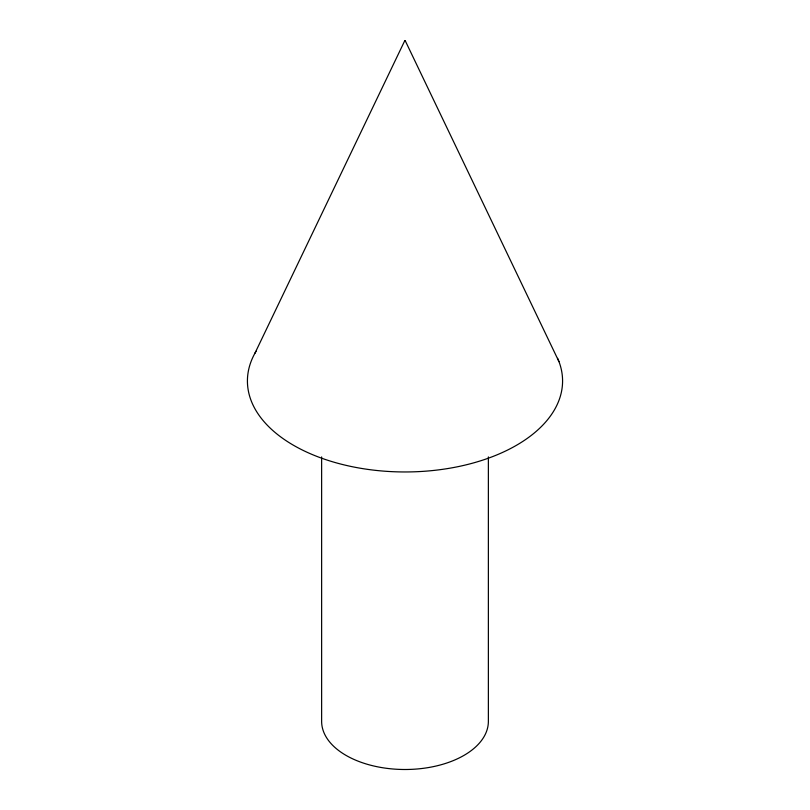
<?xml version="1.0" encoding="UTF-8"?>
<svg xmlns="http://www.w3.org/2000/svg" width="810" height="810" viewBox="0 0 810 810"><rect width="100%" height="100%" fill="white"/><g stroke="black" fill="none" stroke-linecap="round" stroke-linejoin="round"><path stroke-width="1.21" d="M404.818 40.581L254.887 353.322M405.192 40.621L558.961 361.625M488.369 456.911L488.369 721.366A83.369 48.134 0 0 1 405 769.5A83.369 48.134 0 0 1 321.631 721.366L321.631 456.911M557.614 358.334A157.575 90.973 0 0 1 398.621 471.886A157.575 90.973 0 0 1 256.061 351.277"/></g></svg>
